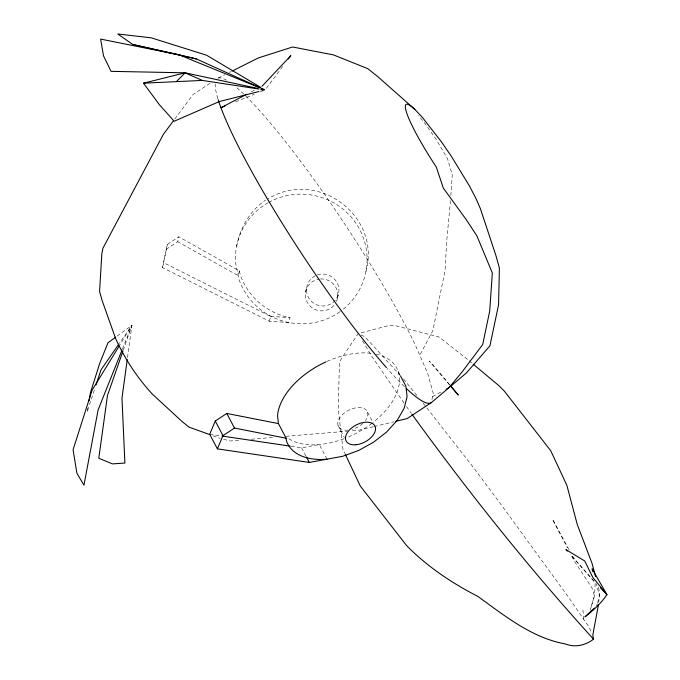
<?xml version="1.0" encoding="UTF-8"?>
<svg xmlns="http://www.w3.org/2000/svg" width="680" height="680" viewBox="0 0 680 680"><rect width="100%" height="100%" fill="white"/><g stroke="black" fill="none" stroke-linecap="round" stroke-linejoin="round"><path stroke-width="0.51" stroke-dasharray="3.4 2.55" d="M450.491 200.77L446.769 240.431L445.06 270.351L432.897 330.523L419.789 355.266M450.848 195.577L452.26 174.794L447.55 158.839L436.322 139.561L425.178 123.811L418.54 115.634M598.748 602.488L599.462 591.456L598.145 586.466M127.525 357.544L131.929 325.269L116.535 336.532M87.814 407.983L87.108 412.08L94.707 388.951M162.529 267.631L167.339 244.409L178.857 236.819L239.402 270.827L240.244 274.848A65.875 64.761 13.3 0 0 290.003 317.645L288.847 322.524L269.416 321.249L162.529 267.631L167.339 244.409M431.936 399.585L433.219 393.227L427.695 373.413L415.123 344.556A194.208 26.129 56.6 0 0 235.263 86.419M166.183 249.297L177.701 241.698L178.857 236.819M236.64 246.245C240.091 227.808 249.857 210.826 265.514 200.149M239.402 270.827L238.246 275.706L177.701 241.698M269.416 321.249L270.572 316.37L163.684 262.752M305.643 291.762L306.799 286.883M337.501 298.044L338.657 293.156M365.908 271.694C381.659 215.194 316.412 168.07 267.325 199.266M597.66 603.041L599.454 595.646L596.182 583.712M590.24 610.087L594.431 595.884L595.229 582.794L573.639 558.034L572.126 555.262M591.235 606.483L594.431 595.884L592.11 588.208L574.217 560.889L570.843 554.413M123.199 350.353L131.929 325.269L119.433 343.264M122.502 348.857L131.929 325.269L119.765 345.083M596.233 605.6L597.439 603.967M174.785 119.025L193.12 94.452L210.383 83.062M282.676 66.538L265.089 89.972L260.176 91.945M432.556 396.542L440.716 392.164M251.371 91.808L255.059 89.879M218.229 78.038L224.766 74.758M229.44 72.42L231.31 71.485M235.645 101.804L254.294 94.308M259.998 91.264L265.089 89.972L261.486 87.831M373.226 426.751L358.827 430.219L351.441 430.839M374.247 426.504L393.788 421.796M291.185 446.275L301.631 447.822L319.362 444.558L326.57 458.26M238.689 440.283L230.265 440.988L220.847 438.591M251.32 439.221L273.42 437.376M286.05 436.313L347.216 431.197M270.572 316.37L290.003 317.645M209.712 434.24L222.25 436.092M259.853 89.173L265.089 89.972L261.214 88.222M260.942 89.097L265.089 89.972L261.188 88.374M212.942 435.744L219.861 438.235M361.021 334.951L364.777 336.702L400.716 375.878M467.466 359.423L439.118 337.059L395.811 325.745L391.969 325.185L386.537 326.111L358.199 333.642L341.411 358.53L339.422 362.942L338.249 409.538L343.009 449.438L344.786 453.194M469.089 360.774L472.337 363.477M593.963 581.06L570.12 554.319M449.471 384.769L429.131 361.072L432.233 363.783L449.599 384.625M403.452 378.955L417.316 395.973M423.249 403.257L473.637 467.781L497.837 500.183L567.774 596.156L588.999 627.037L591.532 632.417M404.03 403.045L372.445 357.323L362.423 340.654M406.478 406.504L411.357 413.423M569.101 549.721L552.5 519.256L567.46 547.935M398.208 371.56L400.613 376.125M367.54 412.156L372.827 422.203M338.087 425.603L344.335 437.478M301.631 447.822L305.957 456.042M582.93 610.002L583.721 619.216M404.387 386.605A194.208 26.129 56.6 0 1 387.183 368.433M217.838 98.626A194.208 26.129 56.6 0 1 215.186 83.963M217.957 78.141A194.208 26.129 56.6 0 1 226.482 80.147M333.837 305.456A16.235 15.963 13.3 0 1 310.955 306.901L308.142 303.764A16.235 15.963 13.3 0 1 319.353 279.063M320.407 278.962A16.235 15.963 13.3 0 1 336.166 301.988M317.416 274.89A16.235 15.963 13.3 0 1 338.716 292.817A16.235 15.963 13.3 0 1 312.655 302.464A16.235 15.963 13.3 0 1 316.429 275.255M268.642 202.428A65.875 64.761 13.3 0 1 356.328 223.864A65.875 64.761 13.3 0 1 340.654 311.202M339.839 311.788A65.875 64.761 13.3 0 1 239.088 279.726L235.628 263.126A65.875 64.761 13.3 0 1 267.767 202.929M348.109 430.142A16.235 9.546 -27.7 0 1 338.997 419.161A16.235 9.546 -27.7 0 1 359.933 407.567A16.235 9.546 -27.7 0 1 365.398 420.572M362.831 423.419A16.235 9.546 -27.7 0 1 351.968 429.437M376.236 354.152A65.875 38.717 -27.7 0 1 372.819 422.603M371.986 423.249A65.875 38.717 -27.7 0 1 344.998 438.362M343.995 438.744A65.875 38.717 -27.7 0 1 287.623 437.945M327.003 361.403A65.875 38.717 -27.7 0 1 371.918 353.379"/><path stroke-width="1.02" d="M598.502 604.469L592.807 635.111L593.521 639.2C585.387 645.328 575.169 647.853 565.403 643.96C531.777 637.891 504.909 615.833 477.904 596.462C451.877 583.015 427.372 566.721 406.759 545.76L360.332 486.098L345.227 454.138M127.236 359.626L121.975 398.149L124.891 463.037L112.455 463.896L98.787 458.26L107.474 395.497L122.85 351.356M89.054 400.826L90.457 392.632L99.697 363.4L107.975 342.796L115.677 337.161M96.033 384.923L100.989 369.844L118.838 344.123M122.111 349.843L98.15 409.802L83.946 485.18L76.891 473.221L73.075 449.735L92.115 390.107L119.212 345.984M327.054 459.17A65.875 38.717 -27.7 0 1 286.416 440.759L286.127 438.217L278.435 423.606L226.805 413.449L215.288 421.039L209.712 434.24L217.405 448.851L309.324 462.442L342.703 456.288L358.589 450.483L373.626 442.162L386.793 431.876L397.197 420.342L404.115 408.34L407.082 396.686L405.9 386.172L400.613 376.125M217.405 448.851L222.98 435.65L234.489 428.06L286.127 438.217M173.519 120.717L163.404 134.274L102.952 248.183L101.83 253.784L99.578 291.474L101.966 300.058L115.566 338.402C124.712 358.708 137.207 377.68 152.303 394.051L182.333 421.762L189.21 427.21L209.975 434.681M288.328 59.007L290.836 55.658L261.936 86.317M594.422 608.039L584.944 616.896C593.164 610.436 601.12 603.415 606.925 594.635L592.085 568.786L592.909 571.769M176.367 81.634L185.096 72.82L257.83 88.434M395.845 421.302L407.15 418.574L431.324 402.628L466.429 372.938L489.923 345.831L498.542 304.903L499.409 268.065L495.89 255.45L480.403 208.683L475.958 198.475L469.327 185.768L451.427 156.408L441.371 141.763L422.45 117.453L414.876 109.446L377.817 76.653L367.719 68.646L333.455 54.901L292.587 46.988L258.409 57.919L232.246 71.017M446.156 389.24L448.877 387.787L461.958 372.138L482.698 344.539L489.693 311.108L492.346 273.012L476.867 235.832L466.285 219.716L443.317 188.071L436.288 167.017A68.663 9.239 56.6 0 1 414.876 109.446M246.763 94.222L220.924 107.721L224.85 106.139M258.986 91.519L219.325 101.558L174.173 121.235L159.332 104.635L143.488 83.181L185.096 72.82L202.283 80.418L258.808 89.02M143.488 83.181L202.283 80.418M185.096 72.82L111.044 71.341L103.504 55.819L100.623 39.075L179.307 54.893L196.367 58.939L260.245 87.788M222.25 436.092L290.139 446.123M260.584 87.303L206.576 55.224L151.224 37.825L117.802 34L132.855 44.523L179.307 54.893L260.21 87.984M132.855 44.523L196.367 58.939M473.144 364.157L499.094 385.806L504.339 391.111L550.766 450.772L566.882 485.367L577.26 524.484L592.093 563.508L595.51 576.487M593.521 639.2C528.777 567.851 468.494 492.312 411.969 414.29M600.44 587.843L606.925 594.635L592.798 577.447L584.758 561.017L565.938 549.55L567.332 551.14M451.503 387.141L458.286 395.046L450.271 385.424M306.433 456.96L309.324 462.442M226.805 413.449L234.489 428.06M215.288 421.039L222.98 435.65M278.435 423.606L277.542 415.633A65.875 38.717 -27.7 0 1 326.034 361.837M431.324 402.628A194.208 26.129 56.6 0 1 406.283 388.416M386.401 367.548A194.208 26.129 56.6 0 1 218.161 99.688M355.793 444.762A16.235 9.546 -27.7 0 0 375.232 426.768A16.235 9.546 -27.7 0 0 350.489 428.961A16.235 9.546 -27.7 0 0 355.793 444.762"/></g></svg>
